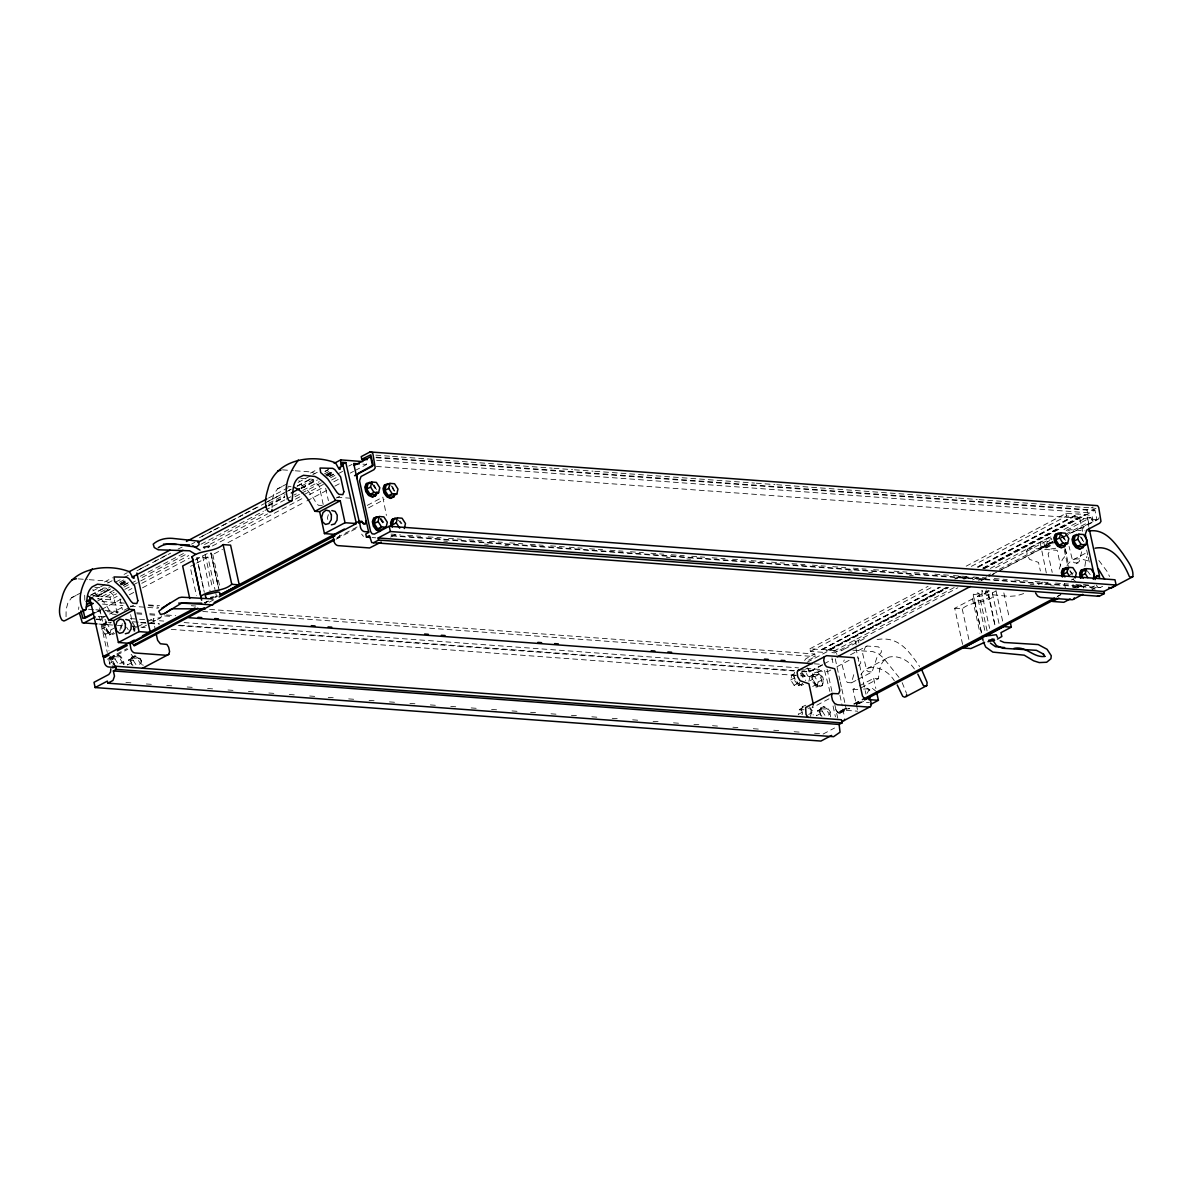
<?xml version="1.0" encoding="UTF-8"?>
<svg xmlns="http://www.w3.org/2000/svg" width="1193" height="1193" viewBox="0 0 1193 1193"><rect width="100%" height="100%" fill="white"/><g stroke="black" fill="none" stroke-linecap="round" stroke-linejoin="round"><path stroke-width="0.75" stroke-dasharray="5 3.75" d="M66.047 616.706L66.107 609.534L67.926 602.778L71.565 597.738L82.66 591.877M272.064 507.8L272.123 500.628L273.943 493.872L277.581 488.847L288.676 482.971M982.122 590.401L982.063 594.711L989.623 628.428M117.168 613.381L113.231 594.949L106.088 588.134L94.739 587.299M323.199 504.475L319.247 486.043L312.119 479.228L300.77 478.393M1072.954 587.717L1073.059 584.406M339.766 535.09L338.708 537.819L337.008 537.849M1065.573 534.36L1088.553 522.206L1087.181 517.225L1060.92 531.109M78.619 609.474L78.857 606.969M1098.917 517.792L1098.41 519.223L1084.064 526.814L1082.782 528.603M1046.321 573.043L1040.102 542.114L1043.711 542.383L1045.262 547.9L1046.216 547.975L1047.126 541.905L1051.883 539.385M860.943 687.943L878.376 678.728L879.584 670.153A28.498 18.999 62.1 0 1 889.083 657.089C899.462 655.046 909.573 661.041 914.897 669.75M1084.884 566.392L1085.615 561.262A28.498 18.999 62.1 0 1 1086.927 556.415M853.756 674.701L851.489 682.828L847.641 682.545L846.18 681.322L842.064 664.531L844.316 659.968M1059.22 569.091L1062.337 559.532L1066.781 554.163L1065.424 549.585M986.268 589.789L985.582 593.383L982.928 593.816L981.973 590.49M105.133 634.512L108.951 632.469L113.574 632.812L109.756 634.84L105.133 634.512L101.688 629.158L102.881 624.163L106.699 622.12L111.322 622.463L107.489 624.506L102.881 624.163M108.951 632.469L105.506 627.115L106.699 622.12M109.756 634.84L110.934 629.844L107.489 624.506M109.547 658.939L110.174 656.314M114.215 656.597L110.397 658.64L109.204 663.636L113.037 661.608L114.215 656.597L118.838 656.94L122.268 662.279L121.477 665.619M119.882 630.5L121.06 625.505L124.877 623.462M132.393 657.939L128.576 659.983L127.397 664.978L131.215 662.935L132.393 657.939L137.016 658.282L140.461 663.621L137.911 664.978M794.135 685.304L797.953 683.261L802.576 683.604L798.758 685.647L794.135 685.304L790.691 679.965L791.884 674.97L795.701 672.927M798.758 685.647L799.549 682.307M803.217 707.404L799.399 709.447L798.221 714.443L802.039 712.4M808.884 681.307L810.062 676.297L813.88 674.269L818.502 674.597L821.947 679.95L820.754 684.946L816.937 686.989L812.314 686.646L816.146 684.603L820.754 684.946M816.146 684.603L812.701 679.264L813.88 674.269M816.937 686.989L818.115 681.978L814.685 676.64L810.062 676.297M810.479 716.411L811.27 713.086L807.84 707.747M821.395 708.746L817.578 710.789L816.4 715.785L820.217 713.742L821.395 708.746L826.018 709.089L829.463 714.428L826.913 715.785M831.953 657.79L833.385 665.276M122.312 623.551L121.432 626.668L122.104 629.755M328.343 514.645L327.449 517.762L328.135 520.864M835.935 709.82L837.74 712.624L839.932 712.967L840.573 710.968L845.494 708.359M92.607 595.814L97.543 596.172L110.785 588.91M161.577 615.812L160.801 617.676L153.3 618.496L155.224 629.695M835.965 709.954L838.261 712.922L840.036 713.205L840.633 711.535L846.866 708.239M105.61 621.464L104.373 624.908L105.342 629.367L108.16 633.125L111.739 634.751L114.722 633.602M106.356 621.076L105.118 624.521L106.088 628.979L108.891 632.737L112.47 634.348M131.782 664.799L130.812 660.34L132.05 656.896L130.082 660.728L131.051 665.187M794.627 672.255L793.375 675.715L794.359 680.174L797.163 683.932L800.742 685.543L803.724 684.409M812.806 673.598L811.568 677.057L812.537 681.516L815.356 685.259L818.92 686.885L821.902 685.751L823.886 681.904L822.902 677.445L820.098 673.702L816.519 672.077L812.806 673.598L813.537 673.21L812.299 676.67L813.268 681.128L816.087 684.871L819.666 686.497L822.633 685.364M802.874 706.345L800.906 710.193L801.875 714.652M821.902 685.751L823.14 682.292L822.171 677.833L819.367 674.09L815.788 672.464M820.784 715.606L819.815 711.147L821.052 707.688L819.084 711.535L820.053 715.994M1081.663 551.777L1079.262 561.485L1073.357 565.542M813.387 704.631L812.09 707.762L829.239 698.695M1050.809 536.91L1027.441 549.257L1026.711 551.002L1027.262 555.327L1029.648 559.413L1038.506 562.395L1040.371 570.955M946.511 587.284L823.409 652.362L810.479 651.408L809.913 648.783L821.574 649.648L938.339 587.642M821.798 649.246L828.896 650.11L947.257 587.314M1069.539 533.584L1093.012 521.475L1092.072 515.883L1085.406 514.451L1065.96 513.437L965.838 566.362M867.043 693.312L869.369 689.494L872.769 688.6L875.647 691.045M804.619 660.475L805.916 658.685L814.744 654.018L815.311 656.627L806.856 661.101M857.827 679.473L872.083 671.942L876.915 657.552L881.359 652.168L881.224 649.335L878.391 646.86L867.043 646.024L848.029 656.075M204.957 603.837L206.449 601.854L203.481 603.196M858.528 665.754L860.75 663.054L860.63 660.221L857.782 657.746M1061.502 537.282L1062.247 535.896M107.43 659.192L110.099 658.118M981.466 632.961L973.19 594.815L974.353 593.547L977.947 592.861L979.021 593.682L987.178 631.321M84.688 595.232L84.807 600.452M989.355 590.938L986.641 592.951L988.043 591.146L995.141 626.191L988.475 595.486L977.38 596.321L985.254 632.409M867.043 646.024L865.432 647.009L862.673 653.645L866.789 670.421L868.25 671.659L872.083 671.942M101.688 629.158L105.506 627.115M110.934 629.844L114.752 627.801M110.397 658.64L115.005 658.983L118.838 656.94M119.718 663.636L122.268 662.279M128.576 659.983L133.198 660.326L137.016 658.282M790.691 679.965L794.523 677.922L797.953 683.261M814.685 676.64L818.502 674.597M810.151 680.621L812.701 679.264M818.115 681.978L821.947 679.95M808.72 714.443L811.27 713.086M817.578 710.789L822.201 711.117L826.018 709.089M104.507 581.975L112.425 577.785M310.523 473.069L316.861 469.714M92.89 590.893L106.028 583.959M107.668 583.079L112.589 580.484M124.072 574.415L127.353 572.67M268.514 498.063L288.214 487.639M298.071 482.434L311.194 475.5M312.834 474.635L317.756 472.025M90.37 595.307L105.148 587.508M139.611 569.285L147.828 564.945M154.389 561.471L167.527 554.536M201.99 536.313L211.832 531.109M213.487 530.244L229.891 521.565M231.531 520.7L243.029 514.615M244.669 513.751L259.433 505.951M267.65 501.612L284.053 492.933M285.709 492.068L290.63 489.458M297.191 485.983L310.329 479.049M325.092 471.235L328.373 469.505M91.071 595.039L105.834 587.239M115.691 582.035L123.088 578.292M123.893 577.695L128.814 575.086M137.031 570.746L170.688 553.134M178.055 549.063L182.186 547.05M199.395 537.775L264.249 503.67M265.055 503.073L291.316 489.19M297.087 486.326L311.85 478.512M324.988 471.563L328.269 469.833M93.039 596.172L109.458 587.508M119.3 582.303L124.236 579.694M191.521 544.127L194.817 542.383M268.679 503.342L285.082 494.663M301.501 485.983L314.639 479.049M324.481 473.845L330.193 470.817M95.977 596.261L109.1 589.327M120.597 583.243L127.159 579.783M268.321 505.161L284.724 496.482M301.143 487.803L315.921 480.004M325.764 474.784L332.325 471.324M120.627 583.705L127.189 580.23M268.35 505.608L284.769 496.944M301.188 488.265L315.951 480.451M325.808 475.246L332.37 471.772M97.543 596.172L110.666 589.238M120.523 584.033L127.084 580.559M268.246 505.951L284.65 497.272M301.068 488.593L317.487 479.914M327.329 474.71L332.25 472.1M120.448 584.853L126.786 581.498M326.479 475.947L332.817 472.592M121.403 584.928L127.74 581.573M327.419 476.022L333.757 472.667M114.051 590.162L97.632 598.841L110.576 599.796L117.138 596.321M123.893 584.958L128.829 582.363M140.312 576.279L184.632 552.866M201.05 544.187L263.414 511.215M265.055 510.35L284.754 499.927M286.395 499.062L296.252 493.857M302.813 490.383L319.232 481.718M329.074 476.514L333.995 473.904M348.774 466.09L352.054 464.36M123.162 585.614L127.919 583.109M329.193 476.708L333.936 474.203M97.692 601.004L114.14 592.324M123.997 587.105L135.51 581.021M142.086 577.546L188.121 553.209M204.555 544.515L265.383 512.364M294.969 496.72L299.905 494.126M301.546 493.246L321.275 482.822M330.461 477.796L343.152 471.101M97.647 595.844L109.995 597.186L116.571 593.711M124.773 589.372L131.334 585.912M132.975 585.032L188.792 555.535M210.132 544.262L267.575 513.885M295.476 499.136L302.038 495.677M303.678 494.797L323.378 484.388M331.594 480.048L336.515 477.454M128.62 590.252L131.901 588.522M141.758 583.317L189.359 558.145M212.339 546.006L302.619 498.286M309.181 494.812L323.944 486.998M333.801 481.793L338.723 479.198M350.205 473.129L353.501 471.384M355.141 470.519L366.624 464.45L366.057 461.84M94.814 613.023L99.75 610.413M101.39 609.548L121.119 599.11M129.336 594.77L134.272 592.16M142.489 587.821L180.307 567.823M195.1 560.009L208.253 553.06M227.982 542.621L305.244 501.791M306.884 500.911L326.614 490.487M334.83 486.147L339.766 483.538M194.981 563.991L190.119 566.556L196.413 595.426M196.591 563.126L207.925 557.146L215.008 589.625M219.214 590.684L210.952 552.777L211.146 554.447L212.786 554.566L222.494 549.436M101.852 618.168L123.669 606.64M124.132 610.249L128.889 607.729M130.469 606.894L133.646 605.224M336.486 497.988L339.662 496.318M133.049 629.203L136.151 627.548M137.717 626.728L145.501 622.612M147.067 621.792L153.3 618.496M367.28 505.37L382.864 497.138L386.398 515.436M142.101 627.548L160.801 617.676M368.562 507.845L384.131 499.613M204.838 602.793L208.119 601.063M214.68 597.589L217.976 595.859M205.256 602.838L208.492 601.123M209.297 602.137L215.858 598.662M109.07 658.089L127.129 648.545M337.231 537.476L358.556 526.202M109.145 659.162L127.845 649.29M336.053 539.206L357.408 527.932M390.573 537.118L396.807 533.823M809.913 648.783L928.094 586.315M810.479 651.408L933.582 586.33M971.341 566.377L1066.542 516.047L1079.471 517.001L1082.603 531.377M954.758 578.963L961.319 575.488M977.738 566.809L1077.861 513.885M821.574 649.648L939.756 587.18M955.026 578.978L961.588 575.518M977.514 567.227L1078.129 513.915M822.335 649.618L940.516 587.15M956.92 578.471L961.856 575.876M978.26 567.197L1078.383 514.272M376.063 457.694L1086.987 510.112L1092.997 506.936M962.93 578.605L966.211 576.875M982.629 568.196L1079.471 517.001M376.645 460.304L1087.554 512.722L1096.024 508.248M963.676 578.635L966.956 576.89M983.375 568.226L1085.138 514.422M828.896 650.11L947.525 587.329M963.497 578.963L967.225 576.92M983.196 568.539L1085.406 514.451M829.075 649.782L947.779 587.687M964.198 579.008L967.478 577.278M983.897 568.599L1085.66 514.809M807.184 662.234L948.569 587.493M965.018 578.799L968.298 577.069M984.747 568.375L1094.891 510.157L1096.934 519.551L1065.707 536.075M954.236 587.508L831.133 652.571L834.742 652.839L957.86 587.776M970.655 578.829L973.935 577.084M990.339 568.42L1051.197 536.254M972.623 579.962L977.544 577.352M995.603 567.808L1051.644 538.192M1066.184 530.512L1090.805 517.494L1092.52 521.445M978.573 580.35L985.135 576.875M986.238 576.219L993.351 572.536M999.376 569.285L1052.435 541.309M1041.743 547.244L1052.837 541.383M1040.907 548.183L1053.583 541.473M980.9 580.439L990.757 575.235M992.397 574.37L998.959 570.895M1000.599 570.03L1053.121 542.263M1061.338 537.924L1067.899 534.449M801.815 671.092L809.242 671.629L822.395 664.68M824.035 663.815L832.252 659.475M981.407 580.469L987.968 577.009M989.608 576.13L996.647 572.565M997.81 571.805L1053.628 542.293M1061.83 537.954L1065.11 536.224M801.815 671.525L809.242 672.077L823.588 664.486M1045.262 547.9L1053.195 543.71M1046.216 547.975L1052.554 544.619M800.503 675.775L809.793 676.446L822.663 669.646L824.393 669.84L829.896 691.508M830.746 670.034L827.629 671.689L800.145 669.661M836.979 666.738L850.997 659.326M962.587 644.399L954.713 608.296L972.519 598.886L974.159 599.005L982.421 636.913M977.38 596.321L988.714 590.326M954.713 608.296L962.199 608.848C971.117 601.048 984.136 603.837 993.202 596.768L992.293 592.936L996.737 590.595M860.958 674.791A28.498 18.999 62.1 0 1 868.489 667.976L889.083 657.089M1066.989 565.885A28.498 18.999 62.1 0 1 1074.505 559.07L1087.181 552.374M851.489 682.828L856.231 680.323M1038.313 584.495L1044.546 581.2M1044.785 584.764L1047.901 583.109M857.439 709.522L853.025 689.256L857.782 686.75M859.363 685.915L873.634 678.37L878.376 678.728M1070.151 574.489L1073.312 572.819M853.711 704.019L860.272 700.559M1057.237 596.44L1060.517 594.696M1073.655 587.761L1080.217 584.287M837.74 712.624L845.956 708.284M854.158 703.945L860.72 700.485M1057.684 596.366L1060.98 594.621M1074.103 587.687L1080.664 584.212M854.665 704.124L860.899 700.828M1074.878 587.717L1081.112 584.421M839.932 712.967L848.312 708.567M856.35 704.288L863.091 700.768M1076.474 587.97L1083.035 584.495L1083.706 588.03M840.036 713.205L849.386 708.269M857.185 704.153L863.419 700.858M1077.398 587.746L1083.632 584.451M845.33 705.048L846.493 710.372L849.67 708.687M859.169 703.661L863.926 701.156M1094.503 585.957L1091.565 587.523L388.068 535.642M1092.132 589.417L1098.365 586.121M823.066 734.083L834.563 727.998M391.125 535.314L1100.185 587.597L1103.48 585.852M1071.299 580.007L1073.849 578.68M277.581 488.847L282.83 486.192M71.565 597.738L76.799 595.098M1067.72 531.004L1070.404 529.722L1084.944 530.796M1047.126 541.905L1049.795 540.608M864.373 638.628L841.095 650.796L843.779 649.514M840.633 711.535L843.287 711.818L844.689 717.142M1027.441 549.257L1029.708 548.303L1057.192 550.331L1060.607 565.989M979.021 593.682L973.19 594.815M1088.553 522.206L1088.672 526.396M131.319 657.283L135.033 655.762L138.612 657.373L141.415 661.131L142.399 665.59M802.143 706.733L805.857 705.212M820.322 708.075L824.035 706.554L827.614 708.18L830.432 711.923L831.402 716.382M1023.669 593.592L1016.406 595.829L1008.995 596.366L982.928 593.816M863.553 689.062L872.769 688.6M1074.505 559.07L1080.59 558.816L1088.419 560.978M868.489 667.976C878.868 665.933 888.964 671.927 894.288 680.651M375.825 455.144L390.663 456.248M392.527 456.382L552.15 468.148M554.014 468.297L572.58 469.654M574.429 469.788L592.996 471.16M594.845 471.295L754.483 483.076M756.332 483.21L774.898 484.582M776.762 484.716L936.386 496.482M938.25 496.616L956.801 497.988M958.665 498.122L977.231 499.494M979.08 499.628L1094.16 508.114M376.168 457.158L1094.891 510.157M1087.181 517.225L1090.805 517.494M362.926 464.166L366.624 464.45M376.362 466.433L1096.934 519.551M282.502 469.848L293.403 470.653M295.223 470.788L311.582 471.996L314.922 473.725M1055.701 548.243L1050.839 548.989L1048.11 553.97L1052.211 572.416M336.918 497.227L349.743 498.167M322.229 505.534L318.397 505.25L316.518 503.476L312.447 496.527L307.019 489.667L300.054 483.448L298.936 480.54M1078.114 563.036L1074.267 562.753L1072.805 561.53L1069.062 546.394M1083.393 584.63L1088.896 585.032M391.006 534.091L400.281 534.777M407.708 535.329L420.697 536.283M428.123 536.835L441.127 537.789M448.553 538.341L461.542 539.296M468.968 539.847L481.957 540.802M489.384 541.354L502.372 542.308M509.799 542.845L522.788 543.814M530.214 544.351L543.218 545.32M550.644 545.857L567.346 547.095M569.195 547.229L582.199 548.183M589.61 548.735L602.614 549.69M610.041 550.241L623.029 551.196M630.456 551.748L643.445 552.702M650.871 553.254L663.86 554.208M671.286 554.76L684.29 555.714M691.701 556.266L704.705 557.22M712.132 557.772L725.12 558.727M732.547 559.278L749.249 560.501M751.113 560.65L764.102 561.605M771.528 562.157L784.517 563.111M791.943 563.648L804.932 564.617M812.358 565.154L825.347 566.123M832.774 566.66L845.777 567.629M853.204 568.166L866.193 569.136M873.619 569.672L886.608 570.642M894.034 571.179L907.023 572.133M914.449 572.685L927.438 573.639M934.865 574.191L951.582 575.429M953.431 575.563L966.419 576.517M973.846 577.069L986.85 578.023M994.261 578.575L1007.265 579.53M1014.691 580.081L1027.68 581.036M1035.106 581.587L1048.095 582.542M1055.522 583.094L1068.51 584.048M1075.937 584.6L1088.941 585.554M443.662 541.055L447.375 541.339M484.492 544.068L488.205 544.351M504.922 545.574L508.636 545.857M666.41 557.489L670.123 557.757M686.825 558.995L690.538 559.263M848.312 570.895L852.026 571.164M868.728 572.401L872.441 572.67M909.573 575.414L913.271 575.682M1030.215 584.302L1033.928 584.585M1050.63 585.808L1054.344 586.091M1091.476 588.82L1095.189 589.103M372.037 537.551L375.75 537.819M207.925 557.146L196.83 557.981L204.301 592.265M78.291 578.888L87.387 579.559M89.207 579.694L105.566 580.902L108.891 582.631M877.109 639.567C898.627 635.899 908.693 650.841 919.624 666.529M214.949 596.724L216.574 596.843L215.396 591.43M852.861 650.185L872.858 651.661L878.302 653.51L883.372 657.939L899.03 677.415M829.612 650.155L835.189 650.573L836.919 654.375M834.071 651.02L837.695 651.289M191.298 605.701L195.786 606.029M101.972 601.466L126.1 603.24M148.379 604.896L159.504 605.716M209.625 609.399L814.744 654.018M148.499 605.656L155.821 606.193L158.594 607.52M102.538 604.076L122.954 605.582M130.38 606.133L158.222 608.191M202.765 611.472L815.311 656.627M88.476 609.235L94.038 609.653M95.902 609.787L103.329 610.339M105.193 610.473L118.182 611.427M136.763 612.799L142.325 613.217M149.766 613.754L157.193 614.306M166.468 614.991L175.759 615.677M107.102 611.666L118.241 612.486M136.807 613.858L142.37 614.261M149.796 614.813L157.222 615.364M164.649 615.916L172.075 616.453M814.312 663.815L821.738 664.352M116.213 614.44L112.366 614.156L110.487 612.382L106.431 605.418L101.002 598.558L94.038 592.354L92.905 589.446M104.313 616.677L96.901 616.14L98.616 616.334L99.78 618.108L107.281 652.467M130.305 618.6L137.732 619.137M139.581 619.286L148.871 619.972M150.721 620.106L163.724 621.061M184.14 622.567L798.535 667.871M805.961 668.408L822.663 669.646M96.096 619.048L105.387 619.734M133.243 621.792L138.806 622.209M140.67 622.343L159.236 623.715M179.666 625.221L794.389 670.541M96.469 619.525L105.745 620.211M141.013 622.806L159.579 624.178M178.145 625.55L794.404 670.988M791.884 674.97L796.492 675.298M98.87 624.028L115.572 625.266M117.436 625.4L122.998 625.818M132.274 626.504L145.278 627.458M171.255 629.367L798.654 675.626M853.025 689.256L857.767 689.614M866.461 702.438L869.369 702.647M846.493 710.372L857.812 711.207M840.573 710.968L843.391 711.177L842.616 707.643M799.399 709.447L804.022 709.775M125.921 682.471L133.348 683.007M146.351 683.977L153.778 684.514M166.766 685.468L174.193 686.02M187.182 686.974L194.608 687.526M207.597 688.48L213.174 688.898M228.012 689.986L233.589 690.404M248.442 691.493L254.005 691.91M268.857 692.999L274.42 693.416M289.273 694.505L294.835 694.923M309.688 696.011L315.265 696.429M328.254 697.383L335.68 697.935M348.669 698.889L356.096 699.441M369.084 700.395L376.511 700.947M389.514 701.902L396.926 702.438M409.93 703.408L415.492 703.81M430.345 704.914L435.907 705.317M450.76 706.42L456.337 706.823M471.175 707.926L476.753 708.329M491.591 709.432L497.168 709.835M512.021 710.924L517.583 711.341M530.572 712.296L537.998 712.847M551.002 713.802L558.413 714.353M571.417 715.308L578.844 715.86M591.832 716.814L597.395 717.232M612.248 718.32L617.825 718.738M632.663 719.826L638.24 720.244M653.093 721.333L658.655 721.75M673.508 722.839L679.071 723.241M693.923 724.345L699.486 724.747M712.489 725.717L719.916 726.254M732.905 727.223L740.331 727.76M753.32 728.729L760.746 729.266M773.735 730.235L781.161 730.772M794.15 731.727L799.728 732.144M814.58 733.233L820.143 733.65M1100.185 587.597L1097.888 587.329L1096.337 584.973M809.242 672.077L807.512 667.871M809.793 676.446L808.064 676.252L806.9 674.477L805.827 669.556M97.826 610.98L99.541 611.174L100.943 613.992M287.871 486.192L291.062 486.774M801.472 685.155L797.893 683.529L795.09 679.786L794.12 675.327M823.304 706.942L826.883 708.567L829.687 712.325L830.656 716.769M134.302 656.15L137.881 657.761L140.685 661.519L141.341 664.486M1072.969 579.261L1075.847 581.707M866.938 688.167L869.816 690.613M1098.857 560.471L1106.806 571.015L1109.579 576.532M132.095 621.523L134.511 625.729L135.092 629.815M361.628 534.121L363.447 536.403M131.155 654.331L133.884 657.761L140.446 658.447L143.1 665.53M1081.499 537.268L1084.034 542.74M1079.829 536.403L1082.648 540.146L1083.289 543.128M1063.321 535.925L1065.841 541.398M1061.651 535.061L1064.454 538.818L1065.11 541.786M1087.345 570.88L1090.163 574.638M1070.106 570.791L1071.985 573.296M801.92 672.36L804.723 676.103L805.693 680.562M801.174 672.748L803.993 676.491M809.436 706.838L812.239 710.596L813.208 715.039M809.629 708.478L811.508 710.983L812.478 715.427M392.497 486.461L395.017 491.934M390.827 485.596L393.645 489.354L394.286 492.321M374.319 485.119L376.839 490.591M372.648 484.254L375.452 488.012L376.108 490.979M400.013 520.938L401.892 523.444M398.343 520.073L401.161 523.831M380.895 518.344L383.714 522.102L384.355 525.069M380.164 518.731L382.968 522.489L383.624 525.457M116.407 667.215L113.603 663.457L112.634 658.998L113.872 655.553L116.854 654.42L120.433 656.031L123.237 659.789L124.206 664.247M115.676 667.603L112.873 663.845L111.888 659.401L113.141 655.941L116.109 654.808L119.688 656.418L122.506 660.176L123.475 664.635M1061.531 535.195L1064.111 539.191M1069.897 571L1072.477 575.011M800.324 673.255L803.754 678.608M822.201 711.117L825.645 716.471M820.217 713.742L821.932 716.411M392.422 488.399L394.137 491.069M372.529 484.388L375.959 489.726M380.045 518.866L382.625 522.877M126.533 627.175L128.262 629.844M133.198 660.326L136.628 665.664M131.215 662.935L132.93 665.619M115.005 658.983L117.585 662.995M113.037 661.608L114.752 664.277M856.216 644.802L854.68 640.134L858.289 640.402L858.856 642.938M902.176 682.664L906.531 693.401M210.967 553.373L218.543 587.91M205.121 554.417L212.593 588.492M1086.987 510.112L1087.554 512.722M1086.674 550.092L1087.852 555.476M1088.24 557.265L1089.418 562.649M1065.96 513.437L1066.542 516.047M1065.006 548.407L1068.704 565.736M1064.216 549.719L1067.705 565.706M1064.395 583.377L1065.543 588.596M1003.85 592.876L1009.353 618.138M995.976 590.52L1002.657 621.195M992.293 592.936L999.108 623.85M972.519 598.886L980.005 633.185M962.199 608.848L969.283 641.342M873.634 678.37L875.841 688.495M855.873 647.963L865.939 694.147M835.264 658.864L839.917 680.174M840.304 681.949L841.468 687.272M841.855 689.062L844.942 703.259M839.932 695.28L842.243 705.883M827.107 669.303L832.192 692.611M834.832 704.735L838.44 721.318M833.057 705.988L835.413 716.844M808.556 668.498L809.242 671.629M801.636 709.805L802.606 714.264M325.674 488.25L328.388 500.687M212.786 554.566L219.87 587.06M211.146 554.447L218.23 586.941M133.899 626.653L134.884 631.112M130.619 614.604L132.512 623.298M132.885 625.043L134.034 630.262M133.169 627.041L134.138 631.5M120.046 598.931L122.372 609.593M109.995 597.186L110.576 599.796M99.601 607.819L108.995 650.916M110.323 657.045L112.679 667.797M108.861 659.714L110.039 665.142M202.631 555.923L210.147 591.415M196.964 557.549L204.092 591.161M988.475 595.486L988.818 597.589L985.388 599.408L975.919 601.197L974.353 600.676L974.159 599.005"/><path stroke-width="1.5" d="M357.005 478.647L357.005 475.082L358.288 473.293L373.066 465.121L370.829 454.801L361.792 459.216L361.225 456.606L370.054 451.938L1097.545 505.638L1098.708 507.413L1100.99 521.416L1099.692 523.205L1086.823 530.02L1085.287 534.315L1095.159 579.544M338.901 467.85L342.182 466.12L342.197 462.302L345.821 462.556L359.123 521.237L361.941 521.445L363.492 523.593L365.61 523.578L366.221 520.953L365.192 523.816L363.492 523.846L361.568 521.744L359.525 521.923L360.435 527.217A4.459 2.982 62.1 0 0 364.581 531.631L368.622 531.929M110.83 668.751L110.517 672.106L108.802 674.492L94.008 682.307L95.142 687.556L820.918 741.062L831.61 735.41M824.363 656.612L823.737 660.579L824.945 664.725L826.57 666.753L834.682 668.736L837.665 680.01L839.887 690.628L838.575 693.759L832.117 693.491L831.581 696.115L832.52 700.41L834.578 703.438L837.337 704.765L868.862 707.091A4.459 2.982 62.1 0 0 871.188 703.154L869.772 697.816L867.594 697.338L866.536 699.202L864.746 698.919L862.45 695.951L854.113 657.686L826.63 655.658L797.878 670.615L797.148 672.345L797.699 676.67L800.085 680.756L808.943 683.753L813.387 704.631M366.728 489.041L367.906 484.045L371.739 482.047L376.347 482.39L379.792 487.728L378.613 492.724L374.781 494.737L370.158 494.394L366.728 489.041L370.546 487.042L371.739 482.047M374.244 523.533L375.422 518.523L379.255 516.524L383.863 516.867L387.307 522.206L386.129 527.202L382.297 529.215L377.674 528.872L374.244 523.533L378.062 521.52L379.255 516.524M384.907 490.383L386.085 485.387L389.917 483.389L394.54 483.732L397.97 489.07L396.792 494.066L392.959 496.064L388.336 495.736L384.907 490.383L388.739 488.384L389.917 483.389M399.685 528.201L396.255 522.862L397.433 517.866L402.056 518.209L405.486 523.548L404.308 528.544M1055.73 539.847L1056.909 534.852L1060.741 532.839L1065.349 533.182L1068.794 538.52L1067.616 543.531L1063.783 545.529L1059.16 545.186L1055.73 539.847L1059.548 537.849L1060.741 532.839M1064.961 576.994L1063.246 574.325L1064.424 569.329L1068.257 567.316L1072.88 567.659L1076.31 573.013L1075.132 578.009M1073.909 541.19L1075.087 536.194L1078.919 534.181L1083.542 534.524L1086.972 539.862L1085.794 544.873L1081.962 546.871L1077.354 546.528L1073.909 541.19L1077.741 539.191L1078.919 534.181M1069.644 576.338L1067.064 572.327L1068.257 567.316M1083.14 578.337L1081.425 575.667L1082.603 570.672L1086.435 568.658L1091.058 569.001L1094.488 574.34L1093.31 579.351M1087.837 577.666L1085.257 573.669L1086.435 568.658M142.31 668.348L168.795 654.346L169.585 651.527L168.645 647.247L166.931 644.444L160.369 643.758L157.64 640.328L156.029 633.244M897.211 684.991L902.713 696.309L904.607 697.174L906.173 696.518L906.725 694.594M906.173 696.518L926.767 685.632L927.14 682.515L921.384 669.019M1108.729 587.403L1110.638 588.268L1112.189 587.612L1132.798 576.726C1134.096 568.435 1127.161 560.546 1123.016 553.88C1114.501 542.517 1104.986 528.231 1088.583 531.064M134.063 576.577L134.078 578.217L133.124 578.143L129.5 571.745C105.312 562.276 68.642 568.599 61.947 597.961C59.874 604.776 57.667 613.754 61.961 620.092L63.87 621.001L65.436 620.39L86.045 609.504C87.298 601.839 85.672 592.787 92.159 586.852L97.408 584.197L108.831 585.375A28.498 18.999 62.1 0 1 124.43 600.303L129.485 609.325L134.227 609.668L139.014 631.619L150.333 632.454L136.852 573.028M340.094 467.671L340.094 469.311L339.155 469.252L335.516 462.839C311.328 453.37 274.658 459.693 267.963 489.055C265.89 495.87 263.683 504.848 267.993 511.186L269.886 512.095L271.467 511.484L272.049 509.59M271.467 511.484L292.061 500.598C293.314 492.933 291.703 483.881 298.19 477.946L303.425 475.306L314.863 476.469A28.498 18.999 62.1 0 1 330.461 491.397L335.501 500.419L340.244 500.762L345.031 522.713L356.349 523.548L342.868 464.122M366.818 483.389L365.58 486.833L366.549 491.292L369.368 495.05L372.947 496.676L375.929 495.527L377.167 492.083M376.421 492.47L375.184 495.915L372.216 497.063L368.637 495.438L365.819 491.68L364.849 487.236L366.087 483.776L369.8 482.255L372.186 483.329M385.011 484.731L383.773 488.176L384.743 492.634L387.546 496.392L391.125 498.003M393.377 497.257L394.615 493.813M1064.186 546.722L1065.438 543.262M1066.169 542.875L1064.931 546.334L1061.218 547.855L1057.639 546.245L1054.821 542.487L1053.851 538.028L1055.089 534.568L1058.072 533.435M1073.282 535.911L1072.045 539.37L1073.014 543.829L1075.818 547.587L1079.397 549.198L1083.11 547.676L1084.348 544.217M1063.351 568.658L1062.113 572.118L1063.082 576.577M1081.529 570L1080.291 573.46L1081.261 577.919M92.279 568.957C84.569 579.634 75.934 596.082 82.571 609.205L84.464 610.115L86.045 609.504M298.295 460.051C290.585 470.728 281.951 487.176 288.587 500.299L290.495 501.209L292.061 500.598M136.599 644.116L133.914 645.189L131.991 643.102L129.962 643.266L130.857 648.56A4.459 2.982 62.1 0 0 135.003 652.974L166.528 655.3L168.795 654.346M208.223 547.363L209.371 546.111L203.556 547.259L204.614 548.064M201.363 598.946L192.103 556.684C201.17 549.615 214.188 552.419 223.106 544.604L230.592 545.156L239.241 584.868L221.436 594.278L219.81 594.159L219.601 592.489L218.051 591.967L206.076 594.606L205.136 595.575L206.359 598.14M200.752 596.396C209.819 589.327 222.837 592.116 231.77 584.316L239.241 584.868M169.838 603.091L158.773 611.189L160.488 614.455L164.366 613.634L181.664 603.091L212.846 604.881M362.717 461.587L340.736 459.887L340.855 465.106L342.182 466.12M164.366 613.634L171.911 608.773L205.345 608.877M158.311 547.676C169.54 539.624 184.393 547.125 196.815 546.707L199.112 544.664L198.575 541.145L172.403 538.371C165.573 537.864 158.401 539.49 153.211 544.172L154.27 547.557L158.266 549.809L189.612 550.778L195.533 554.327M161.592 608.355L179.084 597.708L181.768 597.186L212.757 598.961M129.008 571.805L170.032 550.107M186.451 541.443L266.874 498.928M334.174 463.346L340.736 459.887M342.54 464.301L345.821 462.556M86.12 601.466L92.696 597.991M132.08 577.173L182.961 550.271M197.74 542.472L266.68 506.026M291.301 493.007L299.503 488.668M88.61 600.705L89.55 603.121L93.263 603.39M86.731 604.612L89.55 603.121M86.194 607.088L92.771 603.613M354.157 465.449L370.591 456.755L372.648 466.15L354.56 475.709M192.103 556.684L193.012 560.516L182.648 566.004L189.732 598.483M94.635 612.665L82.899 618.496L80.96 610.801M93.173 613.888L84.957 618.228L83.242 610.398M79.335 612.77L82.287 622.746L84.017 622.94L95.291 616.99M88.237 596.261A28.498 18.999 62.1 0 1 103.836 611.189L108.876 620.211L129.485 609.325M294.253 487.37A28.498 18.999 62.1 0 1 309.852 502.283L314.907 511.305L335.501 500.419M108.876 620.211L113.618 620.569L134.227 609.668M314.907 511.305L319.649 511.663L340.244 500.762M113.618 620.569L118.405 642.505L139.014 631.619M319.649 511.663L324.436 533.599L345.031 522.713M89.758 597.917L103.075 656.582L134.257 640.104M142.459 635.765L194.996 607.998M219.616 594.979L344.359 529.051M354.202 523.846L359.123 521.237M150.333 632.454L129.724 643.34L118.405 642.505M356.349 523.548L335.74 534.434L324.436 533.599M109.174 655.061L105.879 656.791L103.075 656.582M117.376 650.722L127.219 645.517M130.514 643.788L197.799 608.206M219.139 596.932L334.04 536.194M358.661 523.175L361.941 521.445M133.691 645.07L204.271 607.759M214.114 602.554L333.936 539.221M134.168 645.92L334.413 540.071M112.679 667.797L115.617 666.246L841.393 719.752L842.064 722.898L839.126 724.449L113.35 670.943L114.498 676.163L112.977 680.457L107.817 683.186L107.37 681.099L95.142 687.556M113.35 670.943L116.303 669.377L842.064 722.898M359.242 463.898L353.695 463.495L368.726 532.451L365.789 534.002L366.475 537.148L369.412 535.582L371.724 542.576L1099.215 596.291L1104.36 593.562L1103.913 591.474L378.136 537.968L378.599 540.056L1104.36 593.562M1103.913 591.474L1116.126 585.017L1114.978 579.768L389.216 526.262L374.423 534.076L372.127 533.823L370.561 531.452L359.525 480.809L361.047 476.499L373.916 469.699L375.213 467.91L372.947 453.907L371.769 452.132L370.054 451.938M378.136 537.968L390.35 531.511L1116.126 585.017M373.439 542.77L378.599 540.056M381.223 542.054L369.606 547.96L338.081 545.633A4.459 2.982 62.1 0 1 333.936 541.219L333.041 535.925L335.069 535.746M837.188 656.866L970.356 586.479M832.117 693.491L805.633 707.494L806.021 714.413L808.079 717.44M862.36 699.605L1054.403 598.096M864.552 699.948L1056.774 598.379M1058.862 598.111L1052.524 601.466L1063.843 602.301L1070.181 598.946M1010.143 621.747L1011.321 627.16L1000.957 632.648L1001.866 636.48L997.437 639.105M870.487 704.496L878.421 700.306L876.572 691.88M843.869 720.647L870.353 706.644M1073.432 599.304L1082.782 594.353M370.158 494.394L373.991 492.381L378.613 492.724M388.336 495.736L392.169 493.723L396.792 494.066M397.433 517.866L393.601 519.865L392.422 524.86L396.255 522.862M377.674 528.872L381.506 526.874L386.129 527.202M1059.16 545.186L1062.993 543.188L1067.616 543.531M1077.354 546.528L1081.171 544.53L1085.794 544.873M1063.246 574.325L1067.064 572.327M1081.425 575.667L1085.257 573.669M1132.798 576.726L1131.232 577.382L1129.339 576.517C1123.567 562.619 1112.89 544.724 1095.114 548.183M926.767 685.632L925.216 686.288L923.307 685.408L917.82 674.105M797.878 670.615L800.145 669.661M387.993 483.597L384.28 485.119L383.028 488.563L384.012 493.022L386.815 496.78L390.394 498.406L394.108 496.87M377.316 516.733L374.348 517.866L373.096 521.326L374.08 525.77L376.884 529.528L380.463 531.153M376.585 517.121L373.603 518.254L372.365 521.714L373.334 526.158L376.153 529.916L379.732 531.541M395.509 518.075L392.527 519.209L391.289 522.653L392.258 527.112M394.764 518.463L391.796 519.596L390.558 523.056L391.2 526.024M1076.996 534.389L1074.013 535.523L1072.775 538.982L1073.745 543.441L1076.563 547.184L1080.127 548.81M1084.512 568.867L1080.798 570.388L1079.561 573.848L1080.53 578.307M331.341 524.845L334.741 523.951L337.067 520.133L337.231 515.182L335.173 511.409L331.833 510.574M125.325 633.751L128.725 632.857L131.051 629.039L131.215 624.088L129.142 620.315L125.802 619.48M277.701 470.952L280.892 470.221M71.669 579.843L76.471 578.754M210.684 597.648L213.532 597.037M988.594 640.268L994.037 639.12M984.568 642.386L970.848 648.56L963.377 648.008L981.183 638.598L982.808 638.717L983.017 640.387M987.923 641.685L994.634 640.298M1044.859 656.404C1033.436 658.133 1025.92 645.413 1013.841 648.47M178.696 603.121L201.721 603.181M163.486 544.112L176.534 544.515M180.262 544.619L189.568 544.918M361.792 459.216L367.355 459.618M1064.424 569.329L1067.511 569.553M1082.603 570.672L1085.69 570.895M366.475 537.148L370.188 537.417M1011.321 627.16L1003.85 626.608L986.044 636.018L996.259 634.721L997.482 637.301M198.038 617.318L201.766 617.586M214.755 618.556L218.468 618.824M311.328 625.669L315.041 625.937M328.045 626.907L331.758 627.175M424.619 634.02L428.332 634.303M441.335 635.258L445.049 635.526M537.909 642.371L541.622 642.654M554.611 643.609L558.339 643.877M651.184 650.722L654.897 651.005M667.901 651.96L671.614 652.228M764.474 659.088L768.188 659.356M781.191 660.311L784.905 660.594M188.777 617.691L812.463 663.666M84.017 622.94L97.006 623.894M868.713 699.605L878.421 700.306M105.506 657.104L103.478 657.268L104.373 662.562A4.459 2.982 62.1 0 0 108.518 666.976L115.93 667.528M107.817 683.186L833.594 736.692L840.036 732.189L839.126 724.449M1004.64 647.575L995.454 646.666L990.384 643.072M1097.485 596.097L1099.215 596.291M1093.802 577.278L1095.994 577.606L1096.635 575.608L1099.454 575.816L1089.06 528.171M1094.324 577.576L1096.099 577.859L1097.157 575.98L1099.752 577.203M1000.226 640.76L1004.193 642.475L1038.238 644.563L1047.066 649.29L1051.257 655.703L1050.929 658.775L1046.664 662.249L1039.267 662.592L1033.57 660.788L1024.235 655.181L992.844 652.109L985.686 647.024L983.435 642.043M1061.188 534.136L1058.802 533.047L1055.835 534.181L1054.582 537.64L1055.566 542.099L1058.37 545.857L1061.949 547.468M1068.704 568.614L1066.318 567.525L1062.605 569.061L1061.367 572.506L1062.337 576.965M1043.681 654.211L1036.434 650.334L1002.552 648.246L996.483 645.622L992.009 639.075M192.863 545.827L200.036 550.137M1035.599 593.07L1037.656 596.097L1040.415 597.41L1071.94 599.736A4.459 2.982 62.1 0 0 1074.282 597.857M1098.365 568.837L1104.584 579.187M1043.1 653.734L1044.859 656.448M1077.741 539.191L1081.171 544.53M1059.548 537.849L1062.993 543.188M388.739 488.384L392.169 493.723M370.546 487.042L373.991 492.381M378.062 521.52L381.506 526.874M389.216 526.262L390.35 531.511M223.106 544.604L231.77 584.316M193.012 560.516L201.662 600.228M115.617 666.246L116.303 669.377M844.719 719.2A4.459 2.982 62.1 0 1 842.377 721.094M125.399 623.656L125.235 628.607L122.909 632.424L119.509 633.334L116.631 630.873L115.617 626.236L116.944 621.568L119.986 619.048L123.326 619.883L125.399 623.656M137.836 600.69L136.807 603.539L132.975 603.255L131.096 601.496L121.597 587.672L114.647 581.453L114.021 576.95L126.697 577.248L128.799 578.516L134.585 585.778L137.836 600.69M331.415 514.75L331.251 519.701L328.925 523.533L325.525 524.428L322.647 521.982L321.633 517.33L322.96 512.662L326.002 510.157L329.343 510.977L331.415 514.75M343.852 491.784L342.838 494.633L338.991 494.364L337.112 492.59L327.628 478.766L320.663 472.547L320.037 468.044L332.713 468.342L334.815 469.61L340.601 476.872L343.852 491.784"/></g></svg>
